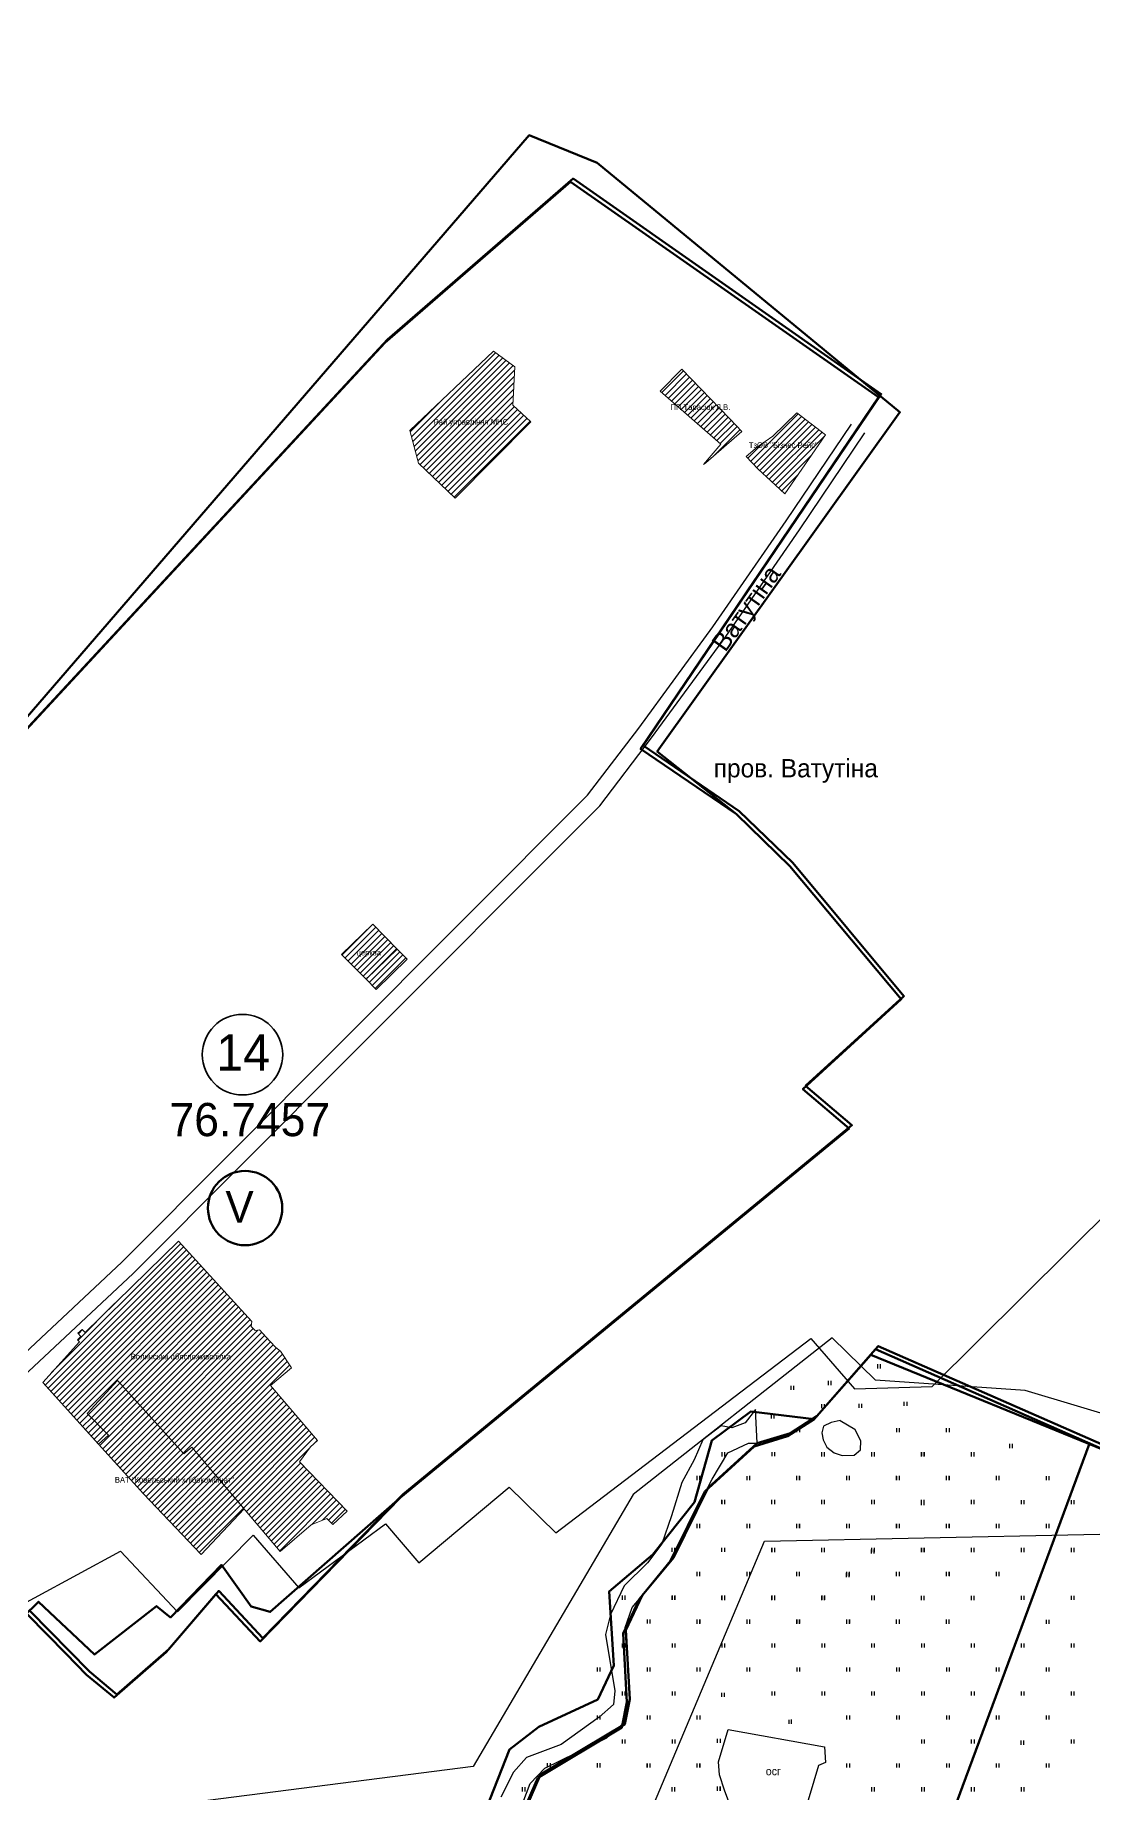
# Model space of a CAD drawing. Header units: millimetres. Extents: x 1378883 to 1389513, y 5662980 to 5673292.
# Drawn here: x 1384304 to 1385229, y 5669708 to 5671246 of the extents above; entities that cross this region are included whole.
import ezdxf
from ezdxf.enums import TextEntityAlignment as Align

# ---------------------------------------------------------------- set-up
doc = ezdxf.new("R2010")
doc.units = ezdxf.units.MM
doc.layers.add('_5Інше', color=252, linetype='Continuous', lineweight=25)
for name, color, linetype in [('N-raion', 1, 'Continuous'), ('zona', 3, 'Continuous'), ('вулиці', 7, 'Continuous'), ('ВулНазва', 7, 'Continuous'), ('КартаСкан', 252, 'Continuous'), ('межа по генплану', 7, 'Continuous'), ('район', 6, 'Continuous')]:
    doc.layers.add(name, color=color, linetype=linetype)
picture_1 = doc.add_image_def('image1.tif', size_in_pixel=(29607, 29619))
pattern_1 = [(45, (2.4066, 2.8008), (-2.6516504294, 2.6516504294), [])]

# ---------------------------------------------------------------- blocks, each defined once
blk = doc.blocks.new('Турія')
at = {"layer": '_5Інше', "color": 5}
blk.add_lwpolyline([(47787.1, 27450.1), (47797.7, 27477.8), (47810.6, 27491.2), (47864.8, 27517.7), (47879.5, 27530.7), (47880.4, 27541.5), (47884.7, 27551.5), (47880.8, 27614.2), (47886.9, 27631.5), (47904.2, 27652.2), (47922.9, 27675.1), (47941.6, 27713.9), (47956.9, 27744), (47970.4, 27767), (47988.7, 27775.3), (47996.1, 27775.3), (47994.8, 27804.9), (47985.7, 27793.2), (47973.9, 27788.8), (47964.7, 27790.6), (47948.6, 27778.4), (47941.2, 27760.9), (47930.3, 27740.9), (47921.2, 27711.7), (47912.9, 27687.3), (47900.2, 27670.8), (47879.8, 27650.7), (47868, 27625.5), (47863.6, 27608), (47871.7, 27558.7), (47870.4, 27546.8), (47858.1, 27535.8), (47824.7, 27511.7), (47794.4, 27500.3), (47783, 27487.6), (47772, 27465.6)], dxfattribs=at)
blk = doc.blocks.new('ТуріяПрибер')
at = {"layer": '_5Інше', "color": 160}
blk.add_lwpolyline([(47842, 27342), (47995, 27705), (48414, 27714), (48394, 27584), (48855, 27748), (48890, 27821), (48754, 27887), (48443, 27771), (48223, 27837), (48092, 27846), (48054, 27883), (47880, 27746), (47740, 27508), (47474, 27474)], dxfattribs=at)
blk = doc.blocks.new('ТуріяВодоох')
at = {"layer": '_5Інше', "color": 140}
blk.add_lwpolyline([(47118, 27415), (47272, 27533), (47337, 27637), (47450, 27698), (47500, 27645), (47566, 27712), (47606, 27666), (47682, 27722), (47711, 27688), (47790, 27754), (47831, 27714), (48054, 27884), (48092, 27840), (48160, 27842), (48319, 28000), (48319, 28000), (49356, 27600), (48682, 27510), (48729, 27348)], dxfattribs=at)

msp = doc.modelspace()

# ---------------------------------------------------------------- hatches: boundary and pattern name
at = {"layer": 'вулиці', "lineweight": -2}
h = msp.add_hatch(dxfattribs=at)
h.set_pattern_fill('ANSI31', color=5, scale=30, style=0)
h.set_pattern_definition(pattern_1)
h.paths.add_polyline_path([(1384738, 5670907.4), (1384722.2, 5670922), (1384723.9, 5670955.6), (1384705.3, 5670969.3), (1384632.2, 5670899.7), (1384639.6, 5670871.1), (1384671.6, 5670840.5)])
h.paths.add_polyline_path([(1384642.2, 5670903.1), (1384728.9, 5670903.1), (1384728.9, 5670910.6), (1384642.2, 5670910.6)], flags=24)
h = msp.add_hatch(dxfattribs=at)
h.set_pattern_fill('ANSI31', color=2, scale=30, style=0)
h.set_pattern_definition(pattern_1)
h.paths.add_polyline_path([(1384878.1, 5670945), (1384870, 5670953.5), (1384851.1, 5670934.2), (1384904.2, 5670887.9), (1384888.9, 5670869.9), (1384891, 5670871.5), (1384922.6, 5670898.8), (1384911.9, 5670909.9)])
h.paths.add_polyline_path([(1384851.2, 5670915.8), (1384921.2, 5670915.8), (1384921.2, 5670923.3), (1384851.2, 5670923.3)], flags=25)
h = msp.add_hatch(dxfattribs=at)
h.set_pattern_fill('ANSI31', color=2, scale=30, style=0)
h.set_pattern_definition(pattern_1)
h.paths.add_polyline_path([(1384995.7, 5670896), (1384970.6, 5670915.1), (1384949.5, 5670894.9), (1384936.1, 5670885.5), (1384926.2, 5670877.1), (1384936.9, 5670866), (1384952, 5670851.9), (1384960.1, 5670844.4)])
h.paths.add_polyline_path([(1384915.3, 5670883.5), (1385002, 5670883.5), (1385002, 5670891), (1384915.3, 5670891)], flags=9)
h = msp.add_hatch(dxfattribs=at)
h.set_pattern_fill('ANSI31', color=5, scale=30, style=0)
h.set_pattern_definition(pattern_1)
h.paths.add_polyline_path([(1384621, 5670446.2), (1384599.6, 5670468), (1384572.4, 5670441.5), (1384593.8, 5670419.7)])
h.paths.add_polyline_path([(1384581, 5670439.3), (1384611.4, 5670439.3), (1384611.4, 5670445.6), (1384581, 5670445.6)], flags=24)
h = msp.add_hatch(dxfattribs=at)
h.set_pattern_fill('ANSI31', color=5, scale=30, style=0)
h.set_pattern_definition(pattern_1)
h.paths.add_polyline_path([(1384602.5, 5670410.8), (1384629.8, 5670437.3), (1384621, 5670446.2), (1384593.8, 5670419.7)])
h = msp.add_hatch(dxfattribs=at)
h.set_pattern_fill('ANSI31', color=2, scale=30, style=0)
h.set_pattern_definition(pattern_1)
h.paths.add_polyline_path([(1384429.6, 5670190.8), (1384348, 5670110.7), (1384345.6, 5670113.4), (1384341.8, 5670110.2), (1384344.4, 5670107.3), (1384341.5, 5670104.4), (1384343.2, 5670102.7), (1384311, 5670067.1), (1384359.9, 5670013.1), (1384368.5, 5670021), (1384349.9, 5670039.8), (1384376.4, 5670068.8), (1384434.3, 5670004.7), (1384441.5, 5670010.6), (1384518.7, 5669919.3), (1384545.8, 5669942.5), (1384559.5, 5669948.2), (1384564.8, 5669942.7), (1384577.3, 5669954.6), (1384535.7, 5669997.7), (1384545.3, 5670010.9), (1384551.2, 5670016.2), (1384510.1, 5670064.3), (1384528.7, 5670079.8), (1384518.9, 5670094.4), (1384514.8, 5670097.6), (1384509.6, 5670103.2), (1384500.5, 5670113.1), (1384496.9, 5670112.5), (1384493.4, 5670116), (1384494, 5670120.3)])
h.paths.add_polyline_path([(1384369.7, 5670086.2), (1384493.9, 5670086.2), (1384493.9, 5670093.7), (1384369.7, 5670093.7)], flags=24)
h = msp.add_hatch(dxfattribs=at)
h.set_pattern_fill('ANSI31', color=12, scale=30, style=0)
h.set_pattern_definition(pattern_1)
h.paths.add_polyline_path([(1384434.3, 5670004.7), (1384376.4, 5670068.8), (1384349.9, 5670039.8), (1384368.5, 5670021), (1384359.9, 5670013.1), (1384399.2, 5669969.7), (1384449.6, 5669916.6), (1384487.1, 5669956.6), (1384441.5, 5670010.6)])
h.paths.add_polyline_path([(1384351.6, 5669978.3), (1384500.8, 5669978.3), (1384500.8, 5669985.8), (1384351.6, 5669985.8)], flags=9)

# ---------------------------------------------------------------- linework, layer by layer
at = {"layer": 'N-raion', "color": 1, "lineweight": 35}
msp.add_circle((1384485.7, 5670353.8), 35.2, dxfattribs=at)
at = {"layer": 'zona', "color": 3, "lineweight": 60}
msp.add_circle((1384488, 5670219.6), 32.5, dxfattribs=at)
at = {"layer": 'вулиці', "color": 7}
for p, q in [((1385041.3, 5670079.4), (1385041.3, 5670083)), ((1385043.7, 5670079.4), (1385043.7, 5670083)), ((1384965.5, 5670060.5), (1384965.5, 5670064.1)), ((1384967.9, 5670060.5), (1384967.9, 5670064.1)), ((1384998.3, 5670064.8), (1384998.3, 5670068.4)), ((1385000.7, 5670064.8), (1385000.7, 5670068.4)), ((1384992.5, 5670044.5), (1384992.5, 5670048.1)), ((1384994.9, 5670044.5), (1384994.9, 5670048.1)), ((1385025.1, 5670044.8), (1385025.1, 5670048.4)), ((1385027.5, 5670044.8), (1385027.5, 5670048.4)), ((1385064.6, 5670046.6), (1385064.6, 5670050.2)), ((1385067, 5670046.6), (1385067, 5670050.2)), ((1384948.3, 5670035.5), (1384948.3, 5670039.1)), ((1384950.7, 5670035.5), (1384950.7, 5670039.1)), ((1384970.7, 5670023.5), (1384970.7, 5670027.1)), ((1384973.1, 5670023.5), (1384973.1, 5670027.1)), ((1385058, 5670023.5), (1385058, 5670027.1)), ((1385060.4, 5670023.5), (1385060.4, 5670027.1)), ((1385101.6, 5670023.5), (1385101.6, 5670027.1)), ((1385104, 5670023.5), (1385104, 5670027.1)), ((1385156.8, 5670009.7), (1385156.8, 5670013.3)), ((1385159.2, 5670009.7), (1385159.2, 5670013.3)), ((1384905.2, 5670002.4), (1384905.2, 5670006)), ((1384907.6, 5670002.4), (1384907.6, 5670006)), ((1384948.9, 5670002.6), (1384948.9, 5670006.2)), ((1384951.3, 5670002.6), (1384951.3, 5670006.2)), ((1384992.5, 5670002.6), (1384992.5, 5670006.2)), ((1384992.5, 5670002.4), (1384992.5, 5670006)), ((1384994.9, 5670002.6), (1384994.9, 5670006.2)), ((1384994.9, 5670002.4), (1384994.9, 5670006)), ((1385036.1, 5670002.4), (1385036.1, 5670006)), ((1385036.1, 5670002.4), (1385036.1, 5670006)), ((1385036.2, 5670002.6), (1385036.2, 5670006.2)), ((1385038.5, 5670002.4), (1385038.5, 5670006)), ((1385038.5, 5670002.4), (1385038.5, 5670006)), ((1385038.6, 5670002.6), (1385038.6, 5670006.2)), ((1385079.7, 5670002.4), (1385079.7, 5670006)), ((1385079.8, 5670002.6), (1385079.8, 5670006.2)), ((1385079.8, 5670002.6), (1385079.8, 5670006.2)), ((1385082.1, 5670002.4), (1385082.1, 5670006)), ((1385082.2, 5670002.6), (1385082.2, 5670006.2)), ((1385082.2, 5670002.6), (1385082.2, 5670006.2)), ((1385123.4, 5670002.6), (1385123.4, 5670006.2)), ((1385123.4, 5670002.4), (1385123.4, 5670006)), ((1385125.8, 5670002.6), (1385125.8, 5670006.2)), ((1385125.8, 5670002.4), (1385125.8, 5670006)), ((1384883.3, 5669981.7), (1384883.3, 5669985.3)), ((1384885.7, 5669981.7), (1384885.7, 5669985.3)), ((1384927.1, 5669981.6), (1384927.1, 5669985.2)), ((1384929.4, 5669981.7), (1384929.4, 5669985.3)), ((1384929.4, 5669981.5), (1384929.4, 5669985.1)), ((1384929.5, 5669981.6), (1384929.5, 5669985.2)), ((1384929.5, 5669981.6), (1384929.5, 5669985.2)), ((1384970.6, 5669981.7), (1384970.6, 5669985.3)), ((1384970.6, 5669981.5), (1384970.6, 5669985.1)), ((1384970.7, 5669981.6), (1384970.7, 5669985.2)), ((1384970.7, 5669981.6), (1384970.7, 5669985.2)), ((1384973, 5669981.7), (1384973, 5669985.3)), ((1384973, 5669981.5), (1384973, 5669985.1)), ((1384973.1, 5669981.6), (1384973.1, 5669985.2)), ((1384973.1, 5669981.6), (1384973.1, 5669985.2)), ((1385014.2, 5669981.7), (1385014.2, 5669985.3)), ((1385014.2, 5669981.7), (1385014.2, 5669985.3)), ((1385014.3, 5669981.6), (1385014.3, 5669985.2)), ((1385014.3, 5669981.6), (1385014.3, 5669985.2)), ((1385014.3, 5669981.5), (1385014.3, 5669985.1)), ((1385016.6, 5669981.7), (1385016.6, 5669985.3)), ((1385016.6, 5669981.7), (1385016.6, 5669985.3)), ((1385016.7, 5669981.6), (1385016.7, 5669985.2)), ((1385016.7, 5669981.6), (1385016.7, 5669985.2)), ((1385016.7, 5669981.5), (1385016.7, 5669985.1)), ((1385057.9, 5669981.7), (1385057.9, 5669985.3)), ((1385057.9, 5669981.5), (1385057.9, 5669985.1)), ((1385058, 5669981.6), (1385058, 5669985.2)), ((1385058, 5669981.6), (1385058, 5669985.2)), ((1385058, 5669981.6), (1385058, 5669985.2)), ((1385060.3, 5669981.7), (1385060.3, 5669985.3)), ((1385060.3, 5669981.5), (1385060.3, 5669985.1)), ((1385060.4, 5669981.6), (1385060.4, 5669985.2)), ((1385060.4, 5669981.6), (1385060.4, 5669985.2)), ((1385060.4, 5669981.6), (1385060.4, 5669985.2)), ((1385060.4, 5669981.6), (1385060.4, 5669985.2)), ((1385101.5, 5669981.7), (1385101.5, 5669985.3)), ((1385101.6, 5669981.6), (1385101.6, 5669985.2)), ((1385101.6, 5669981.6), (1385101.6, 5669985.2)), ((1385101.6, 5669981.5), (1385101.6, 5669985.1)), ((1385103.9, 5669981.7), (1385103.9, 5669985.3)), ((1385104, 5669981.6), (1385104, 5669985.2)), ((1385104, 5669981.6), (1385104, 5669985.2)), ((1385104, 5669981.5), (1385104, 5669985.1)), ((1385145.2, 5669981.7), (1385145.2, 5669985.3)), ((1385145.2, 5669981.6), (1385145.2, 5669985.2)), ((1385145.2, 5669981.6), (1385145.2, 5669985.2)), ((1385145.2, 5669981.5), (1385145.2, 5669985.1)), ((1385147.6, 5669981.7), (1385147.6, 5669985.3)), ((1385147.6, 5669981.6), (1385147.6, 5669985.2)), ((1385147.6, 5669981.6), (1385147.6, 5669985.2)), ((1385147.6, 5669981.5), (1385147.6, 5669985.1)), ((1385188.9, 5669981.6), (1385188.9, 5669985.2)), ((1385188.9, 5669981.6), (1385188.9, 5669985.2)), ((1385188.9, 5669981.6), (1385188.9, 5669985.2)), ((1385191.3, 5669981.6), (1385191.3, 5669985.2)), ((1385191.3, 5669981.6), (1385191.3, 5669985.2)), ((1385191.3, 5669981.6), (1385191.3, 5669985.2)), ((1384905.1, 5669960.8), (1384905.1, 5669964.4)), ((1384905.2, 5669960.5), (1384905.2, 5669964.1)), ((1384907.5, 5669960.8), (1384907.5, 5669964.4)), ((1384907.6, 5669960.5), (1384907.6, 5669964.1)), ((1384948.8, 5669960.8), (1384948.8, 5669964.4)), ((1384948.8, 5669960.5), (1384948.8, 5669964.1)), ((1384951.2, 5669960.8), (1384951.2, 5669964.4)), ((1384951.2, 5669960.5), (1384951.2, 5669964.1)), ((1384992.4, 5669960.8), (1384992.4, 5669964.4)), ((1384992.5, 5669960.6), (1384992.5, 5669964.2)), ((1384992.5, 5669960.5), (1384992.5, 5669964.1)), ((1384994.8, 5669960.8), (1384994.8, 5669964.4)), ((1384994.9, 5669960.6), (1384994.9, 5669964.2)), ((1384994.9, 5669960.5), (1384994.9, 5669964.1)), ((1385036.1, 5669960.8), (1385036.1, 5669964.4)), ((1385036.1, 5669960.5), (1385036.1, 5669964.1)), ((1385036.1, 5669960.5), (1385036.1, 5669964.1)), ((1385036.2, 5669960.6), (1385036.2, 5669964.2)), ((1385038.5, 5669960.8), (1385038.5, 5669964.4)), ((1385038.5, 5669960.5), (1385038.5, 5669964.1)), ((1385038.5, 5669960.5), (1385038.5, 5669964.1)), ((1385038.6, 5669960.6), (1385038.6, 5669964.2)), ((1385079.5, 5669959.6), (1385079.5, 5669963.2)), ((1385079.5, 5669959.6), (1385079.5, 5669963.2)), ((1385079.7, 5669960.8), (1385079.7, 5669964.4)), ((1385079.7, 5669960.5), (1385079.7, 5669964.1)), ((1385081.9, 5669959.6), (1385081.9, 5669963.2)), ((1385081.9, 5669959.6), (1385081.9, 5669963.2)), ((1385082.1, 5669960.8), (1385082.1, 5669964.4)), ((1385082.1, 5669960.5), (1385082.1, 5669964.1)), ((1385123.3, 5669960.8), (1385123.3, 5669964.4)), ((1385123.4, 5669960.6), (1385123.4, 5669964.2)), ((1385123.4, 5669960.5), (1385123.4, 5669964.1)), ((1385125.7, 5669960.8), (1385125.7, 5669964.4)), ((1385125.8, 5669960.6), (1385125.8, 5669964.2)), ((1385125.8, 5669960.5), (1385125.8, 5669964.1)), ((1385167, 5669960.5), (1385167, 5669964.1)), ((1385167.1, 5669960.6), (1385167.1, 5669964.2)), ((1385169.4, 5669960.5), (1385169.4, 5669964.1)), ((1385169.5, 5669960.6), (1385169.5, 5669964.2)), ((1385210.7, 5669960.6), (1385210.7, 5669964.2)), ((1385213.1, 5669960.6), (1385213.1, 5669964.2)), ((1384883.3, 5669939.8), (1384883.3, 5669943.4)), ((1384883.4, 5669939.6), (1384883.4, 5669943.2)), ((1384885.7, 5669939.8), (1384885.7, 5669943.4)), ((1384885.8, 5669939.6), (1384885.8, 5669943.2)), ((1384885.8, 5669939.6), (1384885.8, 5669943.2)), ((1384927, 5669939.8), (1384927, 5669943.4)), ((1384927, 5669939.6), (1384927, 5669943.2)), ((1384927, 5669939.6), (1384927, 5669943.2)), ((1384927.1, 5669939.7), (1384927.1, 5669943.3)), ((1384929.4, 5669939.8), (1384929.4, 5669943.4)), ((1384929.4, 5669939.6), (1384929.4, 5669943.2)), ((1384929.4, 5669939.6), (1384929.4, 5669943.2)), ((1384929.5, 5669939.7), (1384929.5, 5669943.3)), ((1384970.6, 5669939.8), (1384970.6, 5669943.4)), ((1384970.6, 5669939.6), (1384970.6, 5669943.2)), ((1384970.6, 5669939.6), (1384970.6, 5669943.2)), ((1384970.7, 5669939.7), (1384970.7, 5669943.3)), ((1384973, 5669939.8), (1384973, 5669943.4)), ((1384973, 5669939.6), (1384973, 5669943.2)), ((1384973, 5669939.6), (1384973, 5669943.2)), ((1384973.1, 5669939.7), (1384973.1, 5669943.3)), ((1385014.2, 5669939.8), (1385014.2, 5669943.4)), ((1385014.2, 5669939.8), (1385014.2, 5669943.4)), ((1385014.3, 5669939.7), (1385014.3, 5669943.3)), ((1385014.3, 5669939.6), (1385014.3, 5669943.2)), ((1385014.3, 5669939.6), (1385014.3, 5669943.2)), ((1385014.3, 5669939.6), (1385014.3, 5669943.2)), ((1385016.6, 5669939.8), (1385016.6, 5669943.4)), ((1385016.6, 5669939.8), (1385016.6, 5669943.4)), ((1385016.7, 5669939.7), (1385016.7, 5669943.3)), ((1385016.7, 5669939.6), (1385016.7, 5669943.2)), ((1385016.7, 5669939.6), (1385016.7, 5669943.2)), ((1385016.7, 5669939.6), (1385016.7, 5669943.2)), ((1385016.7, 5669939.6), (1385016.7, 5669943.2)), ((1385057.9, 5669939.8), (1385057.9, 5669943.4)), ((1385057.9, 5669939.6), (1385057.9, 5669943.2)), ((1385057.9, 5669939.6), (1385057.9, 5669943.2)), ((1385058, 5669939.7), (1385058, 5669943.3)), ((1385058, 5669939.7), (1385058, 5669943.3)), ((1385060.3, 5669939.8), (1385060.3, 5669943.4)), ((1385060.3, 5669939.6), (1385060.3, 5669943.2)), ((1385060.3, 5669939.6), (1385060.3, 5669943.2)), ((1385060.4, 5669939.7), (1385060.4, 5669943.3)), ((1385060.4, 5669939.7), (1385060.4, 5669943.3)), ((1385101.5, 5669939.8), (1385101.5, 5669943.4)), ((1385101.6, 5669939.7), (1385101.6, 5669943.3)), ((1385101.6, 5669939.6), (1385101.6, 5669943.2)), ((1385101.6, 5669939.6), (1385101.6, 5669943.2)), ((1385103.9, 5669939.8), (1385103.9, 5669943.4)), ((1385104, 5669939.7), (1385104, 5669943.3)), ((1385104, 5669939.6), (1385104, 5669943.2)), ((1385104, 5669939.6), (1385104, 5669943.2)), ((1385145.2, 5669939.8), (1385145.2, 5669943.4)), ((1385145.2, 5669939.7), (1385145.2, 5669943.3)), ((1385145.2, 5669939.6), (1385145.2, 5669943.2)), ((1385145.2, 5669939.6), (1385145.2, 5669943.2)), ((1385147.6, 5669939.8), (1385147.6, 5669943.4)), ((1385147.6, 5669939.7), (1385147.6, 5669943.3)), ((1385147.6, 5669939.6), (1385147.6, 5669943.2)), ((1385147.6, 5669939.6), (1385147.6, 5669943.2)), ((1385188.9, 5669939.7), (1385188.9, 5669943.3)), ((1385188.9, 5669939.7), (1385188.9, 5669943.3)), ((1385191.3, 5669939.7), (1385191.3, 5669943.3)), ((1385191.3, 5669939.7), (1385191.3, 5669943.3)), ((1384861.5, 5669918.9), (1384861.5, 5669922.5)), ((1384863.9, 5669918.9), (1384863.9, 5669922.5)), ((1384905.1, 5669918.9), (1384905.1, 5669922.5)), ((1384905.1, 5669918.9), (1384905.1, 5669922.5)), ((1384907.5, 5669918.9), (1384907.5, 5669922.5)), ((1384907.5, 5669918.9), (1384907.5, 5669922.5)), ((1384948.8, 5669918.9), (1384948.8, 5669922.5)), ((1384948.8, 5669918.9), (1384948.8, 5669922.5)), ((1384948.8, 5669918.6), (1384948.8, 5669922.2)), ((1384948.9, 5669918.7), (1384948.9, 5669922.3)), ((1384951.2, 5669918.9), (1384951.2, 5669922.5)), ((1384951.2, 5669918.9), (1384951.2, 5669922.5)), ((1384951.2, 5669918.6), (1384951.2, 5669922.2)), ((1384951.3, 5669918.7), (1384951.3, 5669922.3)), ((1384992.4, 5669918.9), (1384992.4, 5669922.5)), ((1384992.4, 5669918.9), (1384992.4, 5669922.5)), ((1384992.4, 5669918.9), (1384992.4, 5669922.5)), ((1384992.5, 5669918.7), (1384992.5, 5669922.3)), ((1384992.5, 5669918.6), (1384992.5, 5669922.2)), ((1384994.8, 5669918.9), (1384994.8, 5669922.5)), ((1384994.8, 5669918.9), (1384994.8, 5669922.5)), ((1384994.8, 5669918.9), (1384994.8, 5669922.5)), ((1384994.8, 5669918.9), (1384994.8, 5669922.5)), ((1384994.9, 5669918.7), (1384994.9, 5669922.3)), ((1384994.9, 5669918.6), (1384994.9, 5669922.2)), ((1385035.8, 5669917.5), (1385035.8, 5669921.1)), ((1385035.8, 5669917.5), (1385035.8, 5669921.1)), ((1385036.1, 5669918.9), (1385036.1, 5669922.5)), ((1385036.1, 5669918.9), (1385036.1, 5669922.5)), ((1385036.2, 5669918.7), (1385036.2, 5669922.3)), ((1385038.2, 5669917.5), (1385038.2, 5669921.1)), ((1385038.2, 5669917.5), (1385038.2, 5669921.1)), ((1385038.5, 5669918.9), (1385038.5, 5669922.5)), ((1385038.5, 5669918.9), (1385038.5, 5669922.5)), ((1385038.6, 5669918.7), (1385038.6, 5669922.3)), ((1385079.7, 5669918.9), (1385079.7, 5669922.5)), ((1385079.7, 5669918.9), (1385079.7, 5669922.5)), ((1385079.7, 5669918.6), (1385079.7, 5669922.2)), ((1385079.8, 5669918.7), (1385079.8, 5669922.3)), ((1385082.1, 5669918.9), (1385082.1, 5669922.5)), ((1385082.1, 5669918.9), (1385082.1, 5669922.5)), ((1385082.1, 5669918.6), (1385082.1, 5669922.2)), ((1385082.2, 5669918.7), (1385082.2, 5669922.3)), ((1385123.3, 5669918.9), (1385123.3, 5669922.5)), ((1385123.3, 5669918.9), (1385123.3, 5669922.5)), ((1385123.4, 5669918.7), (1385123.4, 5669922.3)), ((1385123.4, 5669918.6), (1385123.4, 5669922.2)), ((1385125.7, 5669918.9), (1385125.7, 5669922.5)), ((1385125.7, 5669918.9), (1385125.7, 5669922.5)), ((1385125.8, 5669918.7), (1385125.8, 5669922.3)), ((1385125.8, 5669918.6), (1385125.8, 5669922.2)), ((1385167.1, 5669918.7), (1385167.1, 5669922.3)), ((1385167.1, 5669918.7), (1385167.1, 5669922.3)), ((1385169.5, 5669918.7), (1385169.5, 5669922.3)), ((1385169.5, 5669918.7), (1385169.5, 5669922.3)), ((1385169.5, 5669918.7), (1385169.5, 5669922.3)), ((1385210.7, 5669918.7), (1385210.7, 5669922.3)), ((1385210.7, 5669918.7), (1385210.7, 5669922.3)), ((1385213.1, 5669918.7), (1385213.1, 5669922.3)), ((1385213.1, 5669918.7), (1385213.1, 5669922.3)), ((1384883.4, 5669897.7), (1384883.4, 5669901.3)), ((1384885.8, 5669897.7), (1384885.8, 5669901.3)), ((1384927, 5669897.9), (1384927, 5669901.5)), ((1384927, 5669897.7), (1384927, 5669901.3)), ((1384929.4, 5669897.9), (1384929.4, 5669901.5)), ((1384929.4, 5669897.7), (1384929.4, 5669901.3)), ((1384970.6, 5669897.9), (1384970.6, 5669901.5)), ((1384970.6, 5669897.7), (1384970.6, 5669901.3)), ((1384973, 5669897.9), (1384973, 5669901.5)), ((1384973, 5669897.7), (1384973, 5669901.3)), ((1385013.9, 5669896.8), (1385013.9, 5669900.4)), ((1385013.9, 5669896.8), (1385013.9, 5669900.4)), ((1385014.3, 5669897.7), (1385014.3, 5669901.3)), ((1385014.3, 5669897.7), (1385014.3, 5669901.3)), ((1385016.3, 5669896.8), (1385016.3, 5669900.4)), ((1385016.3, 5669896.8), (1385016.3, 5669900.4)), ((1385016.7, 5669897.7), (1385016.7, 5669901.3)), ((1385016.7, 5669897.7), (1385016.7, 5669901.3)), ((1385057.9, 5669897.9), (1385057.9, 5669901.5)), ((1385057.9, 5669897.7), (1385057.9, 5669901.3)), ((1385060.3, 5669897.9), (1385060.3, 5669901.5)), ((1385060.3, 5669897.7), (1385060.3, 5669901.3)), ((1385101.5, 5669897.9), (1385101.5, 5669901.5)), ((1385101.6, 5669897.7), (1385101.6, 5669901.3)), ((1385103.9, 5669897.9), (1385103.9, 5669901.5)), ((1385104, 5669897.7), (1385104, 5669901.3)), ((1385145.2, 5669897.7), (1385145.2, 5669901.3)), ((1385147.6, 5669897.7), (1385147.6, 5669901.3)), ((1384818, 5669877), (1384818, 5669880.6)), ((1384820.4, 5669877), (1384820.4, 5669880.6)), ((1384861.5, 5669876.9), (1384861.5, 5669880.5)), ((1384861.7, 5669877), (1384861.7, 5669880.6)), ((1384863.9, 5669876.9), (1384863.9, 5669880.5)), ((1384864.1, 5669877), (1384864.1, 5669880.6)), ((1384905.1, 5669876.9), (1384905.1, 5669880.5)), ((1384905.2, 5669876.7), (1384905.2, 5669880.3)), ((1384905.3, 5669877), (1384905.3, 5669880.6)), ((1384905.3, 5669877), (1384905.3, 5669880.6)), ((1384907.5, 5669876.9), (1384907.5, 5669880.5)), ((1384907.6, 5669876.7), (1384907.6, 5669880.3)), ((1384907.7, 5669877), (1384907.7, 5669880.6)), ((1384907.7, 5669877), (1384907.7, 5669880.6)), ((1384948.8, 5669876.9), (1384948.8, 5669880.5)), ((1384948.8, 5669876.7), (1384948.8, 5669880.3)), ((1384948.9, 5669877), (1384948.9, 5669880.6)), ((1384951.2, 5669876.9), (1384951.2, 5669880.5)), ((1384951.2, 5669876.7), (1384951.2, 5669880.3)), ((1384951.3, 5669877), (1384951.3, 5669880.6)), ((1384992.4, 5669876.9), (1384992.4, 5669880.5)), ((1384992.4, 5669876.9), (1384992.4, 5669880.5)), ((1384992.5, 5669876.7), (1384992.5, 5669880.3)), ((1384992.6, 5669877), (1384992.6, 5669880.6)), ((1384994.8, 5669876.9), (1384994.8, 5669880.5)), ((1384994.8, 5669876.9), (1384994.8, 5669880.5)), ((1384994.9, 5669876.7), (1384994.9, 5669880.3)), ((1384995, 5669877), (1384995, 5669880.6)), ((1385036.1, 5669876.9), (1385036.1, 5669880.5)), ((1385036.1, 5669876.7), (1385036.1, 5669880.3)), ((1385036.2, 5669877), (1385036.2, 5669880.6)), ((1385038.5, 5669876.9), (1385038.5, 5669880.5)), ((1385038.5, 5669876.7), (1385038.5, 5669880.3)), ((1385038.6, 5669877), (1385038.6, 5669880.6)), ((1385079.7, 5669876.9), (1385079.7, 5669880.5)), ((1385079.7, 5669876.7), (1385079.7, 5669880.3)), ((1385082.1, 5669876.9), (1385082.1, 5669880.5)), ((1385082.1, 5669876.7), (1385082.1, 5669880.3)), ((1385123.3, 5669876.9), (1385123.3, 5669880.5)), ((1385123.4, 5669876.7), (1385123.4, 5669880.3)), ((1385125.7, 5669876.9), (1385125.7, 5669880.5)), ((1385125.8, 5669876.7), (1385125.8, 5669880.3)), ((1385167.1, 5669876.8), (1385167.1, 5669880.4)), ((1385169.5, 5669876.8), (1385169.5, 5669880.4)), ((1385210.7, 5669876.8), (1385210.7, 5669880.4)), ((1385213.1, 5669876.8), (1385213.1, 5669880.4)), ((1384839.9, 5669856.1), (1384839.9, 5669859.7)), ((1384842.3, 5669856.1), (1384842.3, 5669859.7)), ((1384883.3, 5669856), (1384883.3, 5669859.6)), ((1384883.5, 5669856.1), (1384883.5, 5669859.7)), ((1384885.7, 5669856), (1384885.7, 5669859.6)), ((1384885.9, 5669856.1), (1384885.9, 5669859.7)), ((1384927, 5669856), (1384927, 5669859.6)), ((1384927.1, 5669856.1), (1384927.1, 5669859.7)), ((1384929.4, 5669856), (1384929.4, 5669859.6)), ((1384929.5, 5669856.1), (1384929.5, 5669859.7)), ((1384970.6, 5669856), (1384970.6, 5669859.6)), ((1384970.8, 5669856.1), (1384970.8, 5669859.7)), ((1384973, 5669856), (1384973, 5669859.6)), ((1384973.2, 5669856.1), (1384973.2, 5669859.7)), ((1385014.2, 5669856), (1385014.2, 5669859.6)), ((1385014.4, 5669856.1), (1385014.4, 5669859.7)), ((1385016.6, 5669856), (1385016.6, 5669859.6)), ((1385016.8, 5669856.1), (1385016.8, 5669859.7)), ((1385057.9, 5669856), (1385057.9, 5669859.6)), ((1385060.3, 5669856), (1385060.3, 5669859.6)), ((1385101.5, 5669856), (1385101.5, 5669859.6)), ((1385103.9, 5669856), (1385103.9, 5669859.6)), ((1385188.9, 5669855.9), (1385188.9, 5669859.5)), ((1385191.3, 5669855.9), (1385191.3, 5669859.5)), ((1384818, 5669835.1), (1384818, 5669838.7)), ((1384820.4, 5669835.1), (1384820.4, 5669838.7)), ((1384861.7, 5669835.1), (1384861.7, 5669838.7)), ((1384864.1, 5669835.1), (1384864.1, 5669838.7)), ((1384905.3, 5669835.1), (1384905.3, 5669838.7)), ((1384905.3, 5669835.1), (1384905.3, 5669838.7)), ((1384907.7, 5669835.1), (1384907.7, 5669838.7)), ((1384907.7, 5669835.1), (1384907.7, 5669838.7)), ((1384948.9, 5669835.1), (1384948.9, 5669838.7)), ((1384951.3, 5669835.1), (1384951.3, 5669838.7)), ((1384992.6, 5669835.1), (1384992.6, 5669838.7)), ((1384995, 5669835.1), (1384995, 5669838.7)), ((1385036.2, 5669835.1), (1385036.2, 5669838.7)), ((1385036.2, 5669835.1), (1385036.2, 5669838.7)), ((1385038.6, 5669835.1), (1385038.6, 5669838.7)), ((1385038.6, 5669835.1), (1385038.6, 5669838.7)), ((1385079.9, 5669835.1), (1385079.9, 5669838.7)), ((1385082.3, 5669835.1), (1385082.3, 5669838.7)), ((1385123.5, 5669835.1), (1385123.5, 5669838.7)), ((1385125.9, 5669835.1), (1385125.9, 5669838.7)), ((1385167.1, 5669835.1), (1385167.1, 5669838.7)), ((1385167.1, 5669835.1), (1385167.1, 5669838.7)), ((1385169.5, 5669835.1), (1385169.5, 5669838.7)), ((1385169.5, 5669835.1), (1385169.5, 5669838.7)), ((1385210.8, 5669835.1), (1385210.8, 5669838.7)), ((1385213.2, 5669835.1), (1385213.2, 5669838.7)), ((1384796.2, 5669814.2), (1384796.2, 5669817.8)), ((1384796.2, 5669814.2), (1384796.2, 5669817.8)), ((1384798.6, 5669814.2), (1384798.6, 5669817.8)), ((1384839.9, 5669814.2), (1384839.9, 5669817.8)), ((1384839.9, 5669814.2), (1384839.9, 5669817.8)), ((1384842.3, 5669814.2), (1384842.3, 5669817.8)), ((1384842.3, 5669814.2), (1384842.3, 5669817.8)), ((1384883.5, 5669814.2), (1384883.5, 5669817.8)), ((1384883.5, 5669814.2), (1384883.5, 5669817.8)), ((1384883.5, 5669814.2), (1384883.5, 5669817.8)), ((1384885.9, 5669814.2), (1384885.9, 5669817.8)), ((1384885.9, 5669814.2), (1384885.9, 5669817.8)), ((1384885.9, 5669814.2), (1384885.9, 5669817.8)), ((1384885.9, 5669814.2), (1384885.9, 5669817.8)), ((1384927.1, 5669814.2), (1384927.1, 5669817.8)), ((1384927.1, 5669814.2), (1384927.1, 5669817.8)), ((1384929.5, 5669814.2), (1384929.5, 5669817.8)), ((1384929.5, 5669814.2), (1384929.5, 5669817.8)), ((1384970.8, 5669814.2), (1384970.8, 5669817.8)), ((1384970.8, 5669814.2), (1384970.8, 5669817.8)), ((1384973.2, 5669814.2), (1384973.2, 5669817.8)), ((1384973.2, 5669814.2), (1384973.2, 5669817.8)), ((1385014.4, 5669814.2), (1385014.4, 5669817.8)), ((1385014.4, 5669814.2), (1385014.4, 5669817.8)), ((1385016.8, 5669814.2), (1385016.8, 5669817.8)), ((1385016.8, 5669814.2), (1385016.8, 5669817.8)), ((1385058, 5669814.2), (1385058, 5669817.8)), ((1385060.4, 5669814.2), (1385060.4, 5669817.8)), ((1385101.7, 5669814.2), (1385101.7, 5669817.8)), ((1385104.1, 5669814.2), (1385104.1, 5669817.8)), ((1385145.3, 5669814.2), (1385145.3, 5669817.8)), ((1385147.7, 5669814.2), (1385147.7, 5669817.8)), ((1385189, 5669814.2), (1385189, 5669817.8)), ((1385191.4, 5669814.2), (1385191.4, 5669817.8)), ((1384818, 5669793.2), (1384818, 5669796.8)), ((1384820.4, 5669793.2), (1384820.4, 5669796.8)), ((1384861.7, 5669793.2), (1384861.7, 5669796.8)), ((1384864.1, 5669793.2), (1384864.1, 5669796.8)), ((1384948.9, 5669793.2), (1384948.9, 5669796.8)), ((1384951.3, 5669793.2), (1384951.3, 5669796.8)), ((1384992.6, 5669793.2), (1384992.6, 5669796.8)), ((1384995, 5669793.2), (1384995, 5669796.8)), ((1385036.2, 5669793.2), (1385036.2, 5669796.8)), ((1385038.6, 5669793.2), (1385038.6, 5669796.8)), ((1385079.9, 5669793.2), (1385079.9, 5669796.8)), ((1385082.3, 5669793.2), (1385082.3, 5669796.8)), ((1385123.5, 5669793.2), (1385123.5, 5669796.8)), ((1385125.9, 5669793.2), (1385125.9, 5669796.8)), ((1385167.1, 5669793.2), (1385167.1, 5669796.8)), ((1385167.1, 5669793.2), (1385167.1, 5669796.8)), ((1385169.5, 5669793.2), (1385169.5, 5669796.8)), ((1385169.5, 5669793.2), (1385169.5, 5669796.8)), ((1385210.8, 5669793.2), (1385210.8, 5669796.8)), ((1385213.2, 5669793.2), (1385213.2, 5669796.8)), ((1384905, 5669792.1), (1384905, 5669795.7)), ((1384905, 5669792.1), (1384905, 5669795.7)), ((1384907.4, 5669792.1), (1384907.4, 5669795.7)), ((1384907.4, 5669792.1), (1384907.4, 5669795.7)), ((1384796.2, 5669772.2), (1384796.2, 5669775.8)), ((1384798.6, 5669772.2), (1384798.6, 5669775.8)), ((1384839.9, 5669772.2), (1384839.9, 5669775.8)), ((1384842.3, 5669772.2), (1384842.3, 5669775.8)), ((1384883.5, 5669772.2), (1384883.5, 5669775.8)), ((1384883.5, 5669772.2), (1384883.5, 5669775.8)), ((1384885.9, 5669772.2), (1384885.9, 5669775.8)), ((1384885.9, 5669772.2), (1384885.9, 5669775.8)), ((1384963.8, 5669768.4), (1384963.8, 5669772)), ((1384965.9, 5669768.6), (1384965.9, 5669772.2)), ((1385014.4, 5669772.2), (1385014.4, 5669775.8)), ((1385014.4, 5669772.2), (1385014.4, 5669775.8)), ((1385016.8, 5669772.2), (1385016.8, 5669775.8)), ((1385016.8, 5669772.2), (1385016.8, 5669775.8)), ((1385016.8, 5669772.2), (1385016.8, 5669775.8)), ((1385058, 5669772.2), (1385058, 5669775.8)), ((1385058, 5669772.2), (1385058, 5669775.8)), ((1385060.4, 5669772.2), (1385060.4, 5669775.8)), ((1385060.4, 5669772.2), (1385060.4, 5669775.8)), ((1385101.7, 5669772.2), (1385101.7, 5669775.8)), ((1385101.7, 5669772.2), (1385101.7, 5669775.8)), ((1385104.1, 5669772.2), (1385104.1, 5669775.8)), ((1385104.1, 5669772.2), (1385104.1, 5669775.8)), ((1385145.3, 5669772.2), (1385145.3, 5669775.8)), ((1385145.3, 5669772.2), (1385145.3, 5669775.8)), ((1385145.3, 5669772.2), (1385145.3, 5669775.8)), ((1385147.7, 5669772.2), (1385147.7, 5669775.8)), ((1385147.7, 5669772.2), (1385147.7, 5669775.8)), ((1385147.7, 5669772.2), (1385147.7, 5669775.8)), ((1385147.7, 5669772.2), (1385147.7, 5669775.8)), ((1385189, 5669772.2), (1385189, 5669775.8)), ((1385189, 5669772.2), (1385189, 5669775.8)), ((1385191.4, 5669772.2), (1385191.4, 5669775.8)), ((1385191.4, 5669772.2), (1385191.4, 5669775.8)), ((1384818, 5669751.3), (1384818, 5669754.9)), ((1384818, 5669751.3), (1384818, 5669754.9)), ((1384818, 5669751.3), (1384818, 5669754.9)), ((1384820.4, 5669751.3), (1384820.4, 5669754.9)), ((1384820.4, 5669751.3), (1384820.4, 5669754.9)), ((1384820.4, 5669751.3), (1384820.4, 5669754.9)), ((1384861.7, 5669751.3), (1384861.7, 5669754.9)), ((1384864.1, 5669751.3), (1384864.1, 5669754.9)), ((1384901.3, 5669751.8), (1384901.3, 5669755.4)), ((1384903.7, 5669751.8), (1384903.7, 5669755.4)), ((1384903.7, 5669751.8), (1384903.7, 5669755.4)), ((1385079.9, 5669751.3), (1385079.9, 5669754.9)), ((1385082.3, 5669751.3), (1385082.3, 5669754.9)), ((1385123.5, 5669751.3), (1385123.5, 5669754.9)), ((1385125.9, 5669751.3), (1385125.9, 5669754.9)), ((1385166.8, 5669750.2), (1385166.8, 5669753.8)), ((1385166.8, 5669750.2), (1385166.8, 5669753.8)), ((1385169.2, 5669750.2), (1385169.2, 5669753.8)), ((1385169.2, 5669750.2), (1385169.2, 5669753.8)), ((1385210.8, 5669751.3), (1385210.8, 5669754.9)), ((1385213.2, 5669751.3), (1385213.2, 5669754.9)), ((1384752.6, 5669730.4), (1384752.6, 5669734)), ((1384755, 5669730.4), (1384755, 5669734)), ((1384796.2, 5669730.4), (1384796.2, 5669734)), ((1384796.2, 5669730.3), (1384796.2, 5669733.9)), ((1384798.6, 5669730.4), (1384798.6, 5669734)), ((1384798.6, 5669730.3), (1384798.6, 5669733.9)), ((1384839.8, 5669730.3), (1384839.8, 5669733.9)), ((1384839.9, 5669730.3), (1384839.9, 5669733.9)), ((1384842.2, 5669730.3), (1384842.2, 5669733.9)), ((1384842.3, 5669730.3), (1384842.3, 5669733.9)), ((1384883.4, 5669730.3), (1384883.4, 5669733.9)), ((1384883.5, 5669730.3), (1384883.5, 5669733.9)), ((1384883.5, 5669730.3), (1384883.5, 5669733.9)), ((1384885.8, 5669730.3), (1384885.8, 5669733.9)), ((1384885.9, 5669730.3), (1384885.9, 5669733.9)), ((1384885.9, 5669730.3), (1384885.9, 5669733.9)), ((1385014.4, 5669730.3), (1385014.4, 5669733.9)), ((1385016.8, 5669730.3), (1385016.8, 5669733.9)), ((1385058, 5669730.3), (1385058, 5669733.9)), ((1385060.4, 5669730.3), (1385060.4, 5669733.9)), ((1385101.7, 5669730.3), (1385101.7, 5669733.9)), ((1385104.1, 5669730.3), (1385104.1, 5669733.9)), ((1385145.3, 5669730.3), (1385145.3, 5669733.9)), ((1385145.3, 5669730.3), (1385145.3, 5669733.9)), ((1385147.7, 5669730.3), (1385147.7, 5669733.9)), ((1385147.7, 5669730.3), (1385147.7, 5669733.9)), ((1385189, 5669730.3), (1385189, 5669733.9)), ((1385191.4, 5669730.3), (1385191.4, 5669733.9)), ((1384730.7, 5669709.4), (1384730.7, 5669713)), ((1384733.1, 5669709.4), (1384733.1, 5669713)), ((1384861.6, 5669709.4), (1384861.6, 5669713)), ((1384864, 5669709.4), (1384864, 5669713)), ((1384901.2, 5669709.9), (1384901.2, 5669713.5)), ((1384901.3, 5669709.9), (1384901.3, 5669713.5)), ((1384903.6, 5669709.9), (1384903.6, 5669713.5)), ((1384903.7, 5669709.9), (1384903.7, 5669713.5)), ((1385036.2, 5669709.5), (1385036.2, 5669713.1)), ((1385036.2, 5669709.4), (1385036.2, 5669713)), ((1385036.2, 5669709.4), (1385036.2, 5669713)), ((1385038.6, 5669709.5), (1385038.6, 5669713.1)), ((1385038.6, 5669709.4), (1385038.6, 5669713)), ((1385038.6, 5669709.4), (1385038.6, 5669713)), ((1385079.9, 5669709.4), (1385079.9, 5669713)), ((1385079.9, 5669709.4), (1385079.9, 5669713)), ((1385082.3, 5669709.4), (1385082.3, 5669713)), ((1385082.3, 5669709.4), (1385082.3, 5669713)), ((1385123.5, 5669709.4), (1385123.5, 5669713)), ((1385125.9, 5669709.4), (1385125.9, 5669713)), ((1385167.1, 5669709.4), (1385167.1, 5669713)), ((1385167.1, 5669709.4), (1385167.1, 5669713)), ((1385167.1, 5669709.4), (1385167.1, 5669713)), ((1385169.5, 5669709.4), (1385169.5, 5669713)), ((1385169.5, 5669709.4), (1385169.5, 5669713)), ((1385169.5, 5669709.4), (1385169.5, 5669713))]:
    msp.add_line(p, q, dxfattribs=at)
for points in [[(1384187.6, 5669986.9), (1384238.4, 5670039.6), (1384380.3, 5670172.3), (1384570.6, 5670363.3), (1384787.6, 5670580.8), (1384832.4, 5670639.4), (1384897.1, 5670727.9), (1384961.3, 5670820.9), (1385018.4, 5670905.4)], [(1383825.2, 5669615), (1383927.9, 5669711.1), (1384197.5, 5669977.1), (1384248.2, 5670029.6), (1384390.1, 5670162.3), (1384580.5, 5670353.4), (1384798.2, 5670571.6), (1384843.6, 5670631), (1384908.5, 5670719.7), (1384972.8, 5670813), (1385030, 5670897.6)], [(1385008.5, 5670033.7), (1385000.7, 5670032.1), (1384994, 5670028.8), (1384992.5, 5670023.1), (1384993.6, 5670016.9), (1384996.8, 5670010.6), (1385003.3, 5670005.6), (1385010.1, 5670003.3), (1385020.6, 5670003.5), (1385026.2, 5670008.2), (1385026.5, 5670015.9), (1385021.2, 5670026.3)], [(1384910.4, 5669763.4), (1384994.9, 5669748.3), (1384995.6, 5669734.5), (1384989.6, 5669732), (1384976.5, 5669687.9), (1384967, 5669671.3), (1384958.2, 5669667.8), (1384915, 5669677.3), (1384914, 5669692.5), (1384907.3, 5669710.5), (1384903, 5669723.9), (1384902, 5669735.2), (1384910.4, 5669763.4)]]:
    msp.add_lwpolyline(points, dxfattribs=at)
at = {"layer": 'вулиці', "color": 7, "lineweight": -2}
msp.add_lwpolyline([(1385008.5, 5670033.7), (1385021.2, 5670026.3)], dxfattribs=at)
at = {"layer": 'ВулНазва', "color": 7, "lineweight": 9}
for points in [[(1384671.6, 5670840.5), (1384639.6, 5670871.1), (1384632.2, 5670899.7), (1384705.3, 5670969.3), (1384723.9, 5670955.6), (1384722.2, 5670922), (1384738, 5670907.4), (1384671.6, 5670840.5)], [(1384851.1, 5670934.2), (1384870, 5670953.5), (1384878.1, 5670945), (1384911.9, 5670909.9), (1384922.6, 5670898.8), (1384891, 5670871.5), (1384888.9, 5670869.9), (1384904.2, 5670887.9), (1384851.1, 5670934.2)], [(1384960.1, 5670844.4), (1384952, 5670851.9), (1384936.9, 5670866), (1384926.2, 5670877.1), (1384936.1, 5670885.5), (1384949.5, 5670894.9), (1384970.6, 5670915.1), (1384995.7, 5670896), (1384960.1, 5670844.4)], [(1384621, 5670446.2), (1384593.8, 5670419.7), (1384572.4, 5670441.5), (1384599.6, 5670468), (1384621, 5670446.2)], [(1384629.8, 5670437.3), (1384602.5, 5670410.8), (1384593.8, 5670419.7), (1384621, 5670446.2), (1384629.8, 5670437.3)], [(1384311, 5670067.1), (1384343.2, 5670102.7), (1384341.5, 5670104.4), (1384344.4, 5670107.3), (1384341.8, 5670110.2), (1384345.6, 5670113.4), (1384348, 5670110.7), (1384429.6, 5670190.8), (1384494, 5670120.3), (1384493.4, 5670116), (1384496.9, 5670112.5), (1384500.5, 5670113.1), (1384509.6, 5670103.2), (1384514.8, 5670097.6), (1384518.9, 5670094.4), (1384528.7, 5670079.8), (1384510.1, 5670064.3), (1384551.2, 5670016.2), (1384545.3, 5670010.9), (1384535.7, 5669997.7), (1384577.3, 5669954.6), (1384564.8, 5669942.7), (1384559.5, 5669948.2), (1384545.8, 5669942.5), (1384518.7, 5669919.3), (1384441.5, 5670010.6), (1384434.3, 5670004.7), (1384376.4, 5670068.8), (1384349.9, 5670039.8), (1384368.5, 5670021), (1384359.9, 5670013.1), (1384311, 5670067.1)], [(1384359.9, 5670013.1), (1384368.5, 5670021), (1384349.9, 5670039.8), (1384376.4, 5670068.8), (1384434.3, 5670004.7), (1384441.5, 5670010.6), (1384487.1, 5669956.6), (1384449.6, 5669916.6), (1384399.2, 5669969.7), (1384359.9, 5670013.1)]]:
    msp.add_lwpolyline(points, close=True, dxfattribs=at)
at = {"layer": 'межа по генплану', "color": 3, "lineweight": 70}
for points in [[(1384166.8, 5670498.3), (1384736.5, 5671158.1), (1384795.8, 5671133.9), (1385060.7, 5670915.7), (1384848.5, 5670618.9), (1384917.7, 5670564.1), (1384964.6, 5670518.8), (1385061.9, 5670402.3), (1384975.9, 5670323.7), (1385016.3, 5670289.2), (1384623.8, 5669966.5), (1384510, 5669866.3), (1384493.4, 5669871.1), (1384467.3, 5669907.4), (1384422.6, 5669861.5), (1384410.6, 5669871.5), (1384356.2, 5669829.1), (1384307.4, 5669875.2), (1383885.2, 5669462.3)], [(1384166.8, 5670498.3), (1384610.2, 5670976.5), (1384772.5, 5671117.4), (1385042, 5670928.8), (1384833.9, 5670621.3), (1384917.7, 5670564.1), (1384964.6, 5670518.8), (1385061.9, 5670402.3), (1384975.9, 5670323.7), (1385016.3, 5670289.2), (1384623.8, 5669966.5), (1384501.2, 5669840.5), (1384462.5, 5669882), (1384418.8, 5669831.1), (1384373.4, 5669791.4), (1384349.4, 5669811.4), (1384331.6, 5669829.6), (1384297.7, 5669864.2)], [(1384166.8, 5670498.3), (1384610.2, 5670976.5), (1384772.5, 5671117.4), (1385042, 5670928.8), (1384833.9, 5670621.3), (1384917.7, 5670564.1), (1384964.6, 5670518.8), (1385061.9, 5670402.3), (1384975.9, 5670323.7), (1385016.3, 5670289.2), (1384623.8, 5669966.5), (1384501.2, 5669840.5), (1384462.5, 5669882), (1384418.8, 5669831.1), (1384373.4, 5669791.4), (1384349.4, 5669811.4), (1384331.6, 5669829.6), (1384297.7, 5669864.2)], [(1384681.7, 5669650.3), (1384719.2, 5669745.9), (1384744.8, 5669765.8), (1384796.5, 5669789.8), (1384810.6, 5669819.6), (1384806.4, 5669884.1), (1384844.5, 5669916.5), (1384881.1, 5669962.4), (1384896.2, 5670016.2), (1384930.2, 5670041.6), (1384985.6, 5670034.9), (1385035.2, 5670091.3), (1385246.7, 5670004.9)], [(1384703.5, 5669627.8), (1384744.1, 5669721.3), (1384817.6, 5669765.3), (1384822, 5669787.3), (1384818.6, 5669847.5), (1384833, 5669877.9), (1384860.2, 5669910.9), (1384890.2, 5669971.8), (1384933.4, 5670011.1), (1384962.5, 5670020), (1384985.6, 5670034.9), (1385039.4, 5670096.1), (1385246.7, 5670004.9)], [(1384703.5, 5669627.8), (1384744.1, 5669721.3), (1384817.6, 5669765.3), (1384822, 5669787.3), (1384818.6, 5669847.5), (1384833, 5669877.9), (1384860.2, 5669910.9), (1384890.2, 5669971.8), (1384933.4, 5670011.1), (1384962.5, 5670020), (1384985.6, 5670034.9), (1385039.4, 5670096.1), (1385246.7, 5670004.9)]]:
    msp.add_lwpolyline(points, dxfattribs=at)
at = {"layer": 'межа по генплану', "color": 1, "lineweight": 70}
for points in [[(1384169.2, 5670501.1), (1384612.6, 5670979.3), (1384774.9, 5671120.2), (1385044.4, 5670931.6), (1384836.3, 5670624.1), (1384920.1, 5670566.9), (1384967, 5670521.6), (1385064.3, 5670405.1), (1384978.3, 5670326.5), (1385018.7, 5670292), (1384626.2, 5669969.3), (1384503.6, 5669843.3), (1384464.9, 5669884.8), (1384421.2, 5669833.9), (1384375.8, 5669794.2), (1384351.8, 5669814.2), (1384334, 5669832.4), (1384300.1, 5669867)], [(1384705.9, 5669630.6), (1384746.5, 5669724.1), (1384820.1, 5669768.1), (1384824.4, 5669790.1), (1384821, 5669850.3), (1384835.4, 5669880.7), (1384862.6, 5669913.7), (1384892.6, 5669974.6), (1384935.8, 5670013.9), (1384964.9, 5670022.8), (1384988, 5670037.7), (1385041.8, 5670098.9), (1385249.1, 5670007.7)]]:
    msp.add_lwpolyline(points, dxfattribs=at)
at = {"layer": 'межа по генплану', "color": 5, "lineweight": 70}
for points in [[(1384166.8, 5670498.3), (1384610.2, 5670976.5), (1384772.5, 5671117.4), (1385042, 5670928.8), (1384833.9, 5670621.3), (1384917.7, 5670564.1), (1384964.6, 5670518.8), (1385061.9, 5670402.3), (1384975.9, 5670323.7), (1385016.3, 5670289.2), (1384623.8, 5669966.5), (1384501.2, 5669840.5), (1384462.5, 5669882), (1384418.8, 5669831.1), (1384373.4, 5669791.4), (1384349.4, 5669811.4), (1384331.6, 5669829.6), (1384297.7, 5669864.2)], [(1384166.8, 5670498.3), (1384610.2, 5670976.5), (1384772.5, 5671117.4), (1385042, 5670928.8), (1384833.9, 5670621.3), (1384917.7, 5670564.1), (1384964.6, 5670518.8), (1385061.9, 5670402.3), (1384975.9, 5670323.7), (1385016.3, 5670289.2), (1384623.8, 5669966.5), (1384501.2, 5669840.5), (1384462.5, 5669882), (1384418.8, 5669831.1), (1384373.4, 5669791.4), (1384349.4, 5669811.4), (1384331.6, 5669829.6), (1384297.7, 5669864.2)], [(1384703.5, 5669627.8), (1384744.1, 5669721.3), (1384817.6, 5669765.3), (1384822, 5669787.3), (1384818.6, 5669847.5), (1384833, 5669877.9), (1384860.2, 5669910.9), (1384890.2, 5669971.8), (1384933.4, 5670011.1), (1384962.5, 5670020), (1384985.6, 5670034.9), (1385039.4, 5670096.1), (1385246.7, 5670004.9)], [(1384703.5, 5669627.8), (1384744.1, 5669721.3), (1384817.6, 5669765.3), (1384822, 5669787.3), (1384818.6, 5669847.5), (1384833, 5669877.9), (1384860.2, 5669910.9), (1384890.2, 5669971.8), (1384933.4, 5670011.1), (1384962.5, 5670020), (1384985.6, 5670034.9), (1385039.4, 5670096.1), (1385246.7, 5670004.9)]]:
    msp.add_lwpolyline(points, dxfattribs=at)
at = {"layer": 'межа по генплану', "color": 2, "lineweight": 70}
for points in [[(1384166.8, 5670498.3), (1384610.2, 5670976.5), (1384772.5, 5671117.4), (1385042, 5670928.8), (1384833.9, 5670621.3), (1384917.7, 5670564.1), (1384964.6, 5670518.8), (1385061.9, 5670402.3), (1384975.9, 5670323.7), (1385016.3, 5670289.2), (1384623.8, 5669966.5), (1384501.2, 5669840.5), (1384462.5, 5669882), (1384418.8, 5669831.1), (1384373.4, 5669791.4), (1384349.4, 5669811.4), (1384331.6, 5669829.6), (1384297.7, 5669864.2)], [(1384703.5, 5669627.8), (1384744.1, 5669721.3), (1384817.6, 5669765.3), (1384822, 5669787.3), (1384818.6, 5669847.5), (1384833, 5669877.9), (1384860.2, 5669910.9), (1384890.2, 5669971.8), (1384933.4, 5670011.1), (1384962.5, 5670020), (1384985.6, 5670034.9), (1385039.4, 5670096.1), (1385246.7, 5670004.9)]]:
    msp.add_lwpolyline(points, dxfattribs=at)
at = {"layer": 'район', "color": 6, "lineweight": 100}
msp.add_lwpolyline([(1384971.2, 5669323.7), (1385226.5, 5670013.8)], dxfattribs=at)

# ---------------------------------------------------------------- block references
at = {"layer": 'вулиці', "color": 7}
for name, p in [('ТуріяВодоох', (1336928.9, 5642221.4)), ('ТуріяПрибер', (1336947.4, 5642223.1)), ('Турія', (1336939.7, 5642238.6))]:
    msp.add_blockref(name, p, dxfattribs=at)

# ---------------------------------------------------------------- texts
at = {"layer": 'N-raion', "color": 1, "lineweight": 35}
msp.add_text('14', height=31.73, dxfattribs=at).set_placement((1384462.7, 5670339.9))
msp.add_text('76.7457', height=29.05, dxfattribs=at).set_placement((1384492.1, 5670282.5), align=Align.CENTER)
at = {"layer": 'zona', "color": 3, "lineweight": 60}
msp.add_text('V', height=27.7, dxfattribs=at).set_placement((1384470.8, 5670206.8))
at = {"layer": 'вулиці', "color": 7}
msp.add_text('осг', height=7, dxfattribs=at).set_placement((1384943.4, 5669723.5))
at = {"layer": 'ВулНазва', "color": 7, "lineweight": 9}
for s, p in [('ПП Тарасюк Л.В.', (1384886.2, 5670919.5)), ('Рай.управління МНС', (1384685.5, 5670906.8)), ('ТзОВ "Бізнес Рейс"', (1384958.7, 5670887.2)), ('церква', (1384596.2, 5670442.4)), ('Волинська облспоживспілка', (1384431.8, 5670089.9)), ('ВАТ "Ковельський хлібокомбінат"', (1384426.2, 5669982.1))]:
    msp.add_text(s, height=5, dxfattribs=at).set_placement(p, align=Align.MIDDLE)
at = {"layer": 'ВулНазва', "color": 6, "lineweight": 9}
msp.add_text('Ватутiна', height=16, rotation=54.5694, dxfattribs=at).set_placement((1384927.8, 5670743.3), align=Align.MIDDLE)
msp.add_text('пров. Ватутiна', height=16, dxfattribs=at).set_placement((1384969.7, 5670602.4), align=Align.MIDDLE)

# ---------------------------------------------------------------- pictures from other files: only their frames are drawn
at = {"layer": 'КартаСкан'}
image = msp.add_image(picture_1, insert=(1378952, 5663192.3), size_in_units=(10026.9, 10031), rotation=0.39543, dxfattribs=at)
image.dxf.flags = 15

doc.saveas('drawing.dxf')
